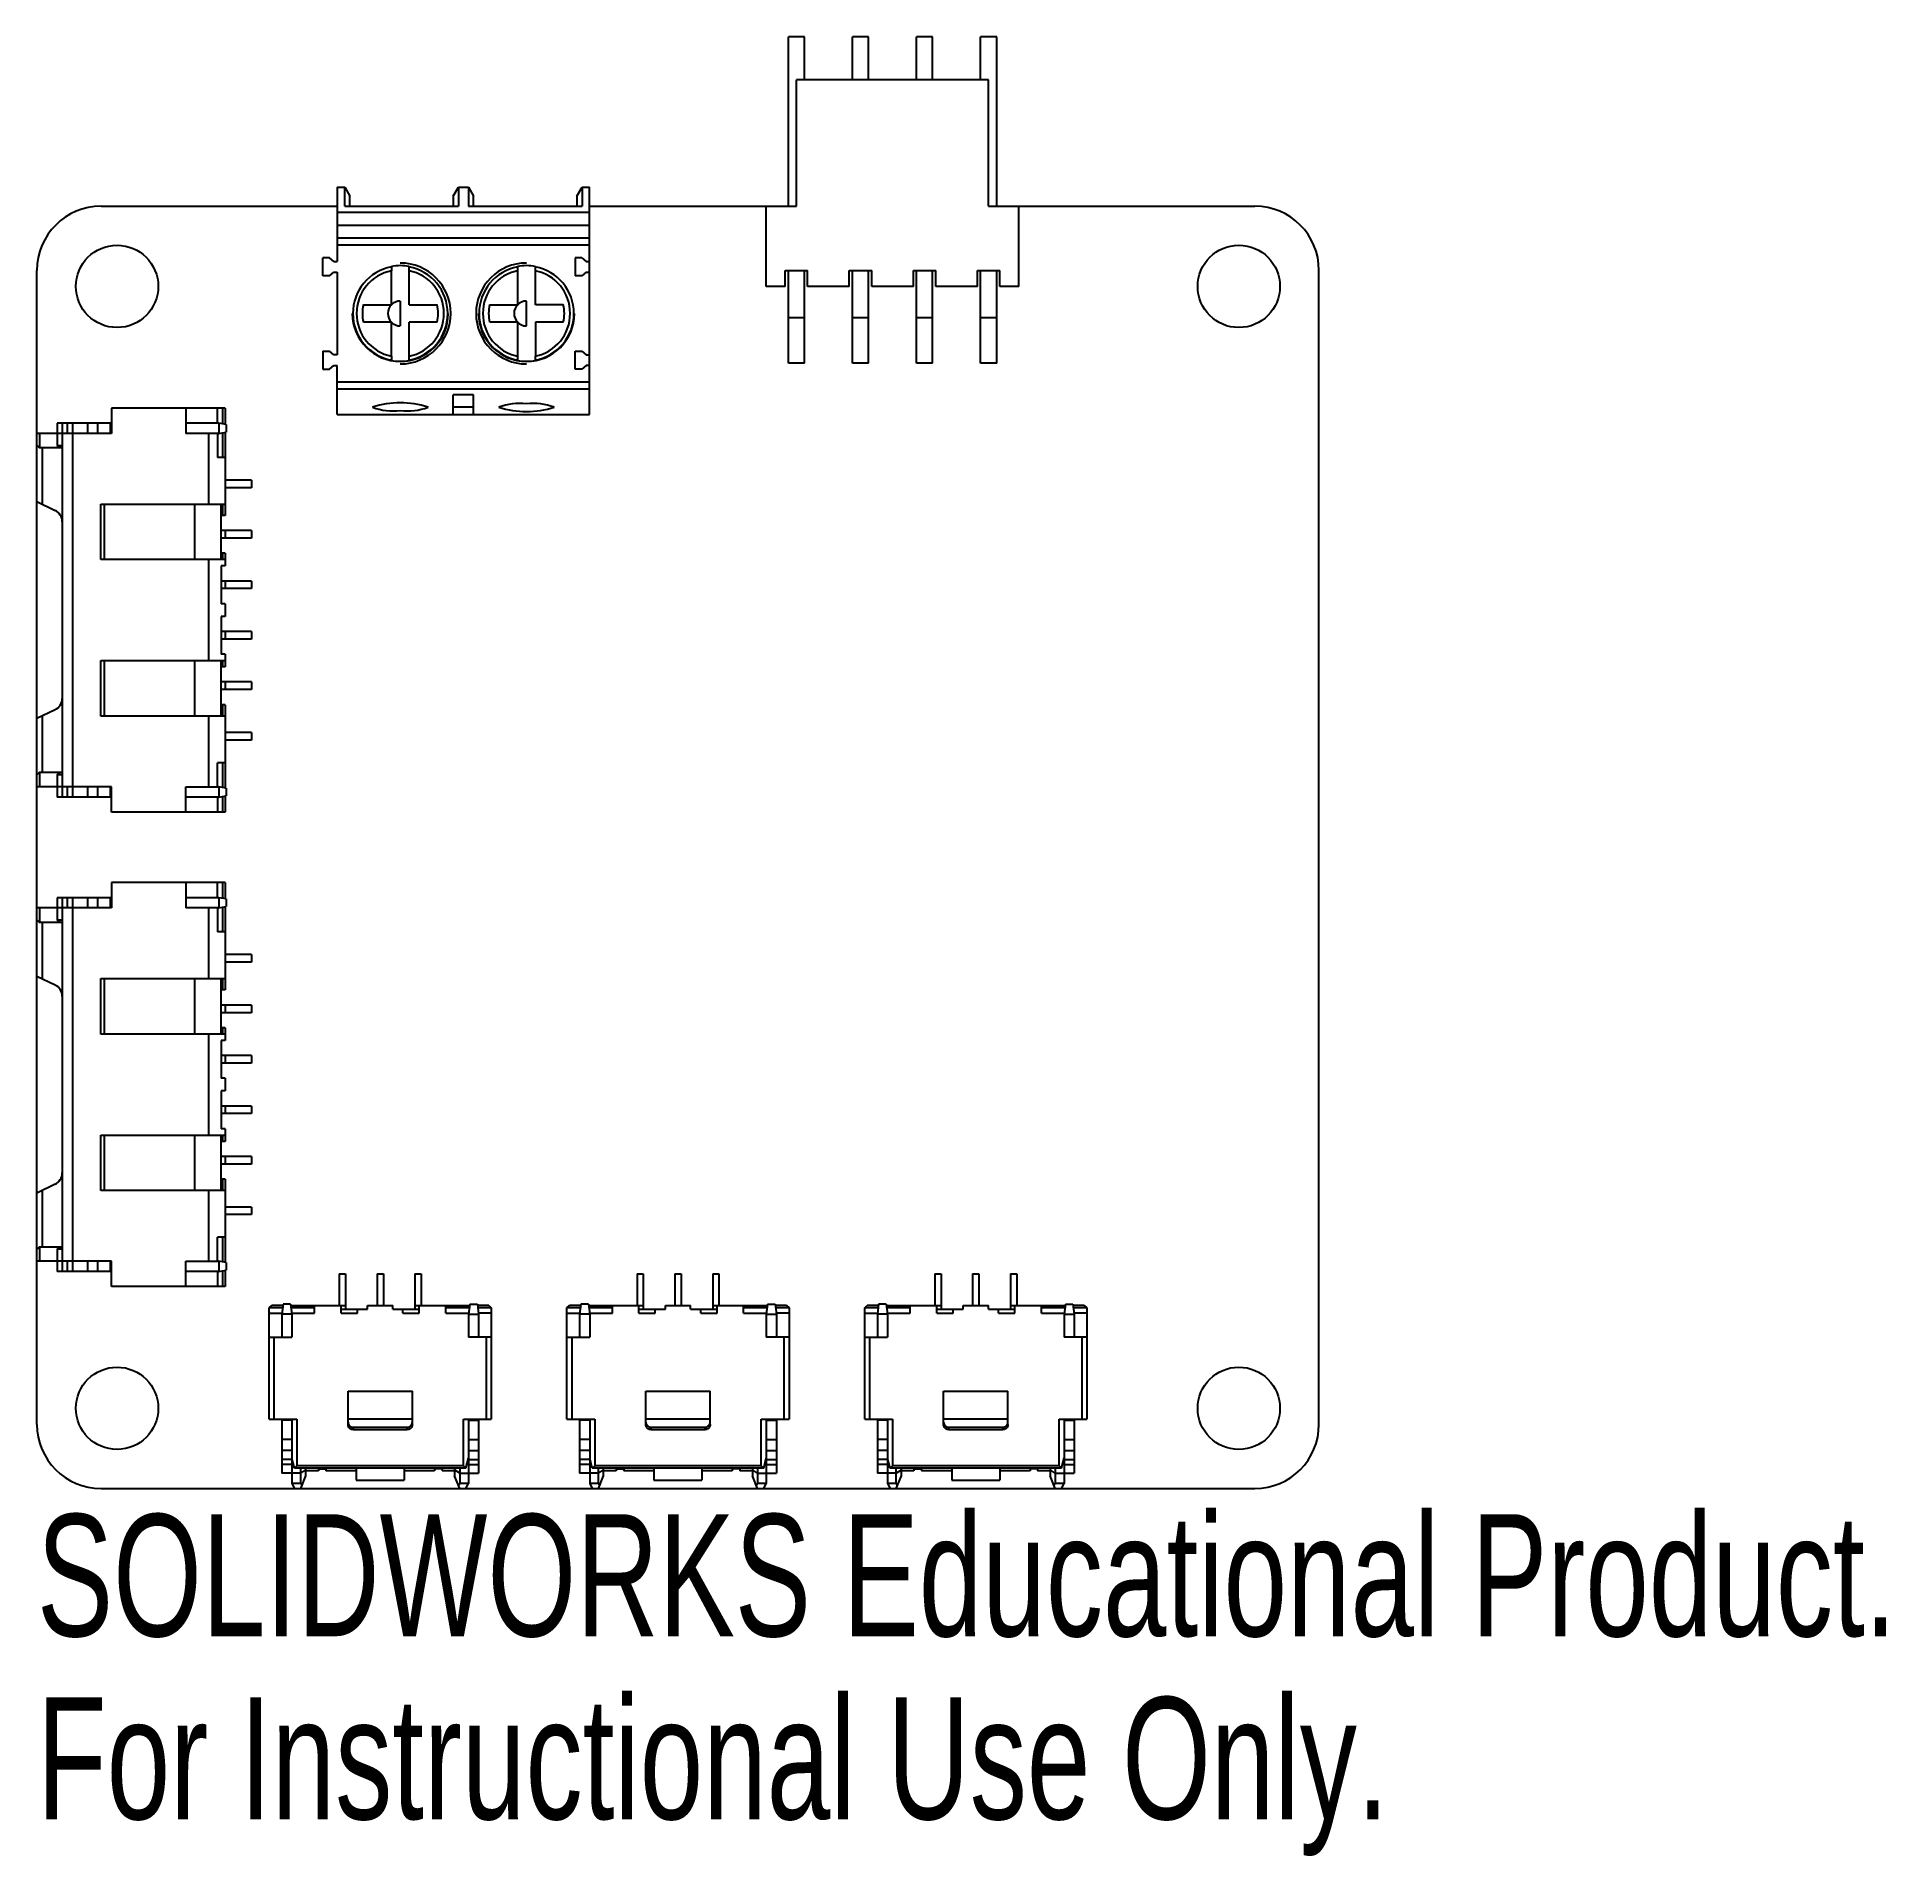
# Model space of a CAD drawing. Header units: inches. Extents: x -0.66 to 2.22, y -3.27 to -0.44.
import ezdxf

# ---------------------------------------------------------------- set-up
doc = ezdxf.new("R2010")
doc.units = ezdxf.units.IN
doc.header["$MEASUREMENT"] = 0
doc.styles.add('SLDTEXTSTYLE0', font='TXT', dxfattribs={"width": 0.7})

msp = doc.modelspace()

# ---------------------------------------------------------------- linework, layer by layer
at = {"color": 7, "linetype": 'Continuous', "lineweight": 25}
for p, q in [((0.5328, -0.4357), (0.5078, -0.4357)), ((0.5078, -0.6997), (0.5078, -0.4357)), ((0.5328, -0.5027), (0.5328, -0.4357)), ((0.6078, -0.5027), (0.6078, -0.4357)), ((0.6328, -0.4357), (0.6078, -0.4357)), ((0.6328, -0.5027), (0.6328, -0.4357)), ((0.7078, -0.5027), (0.7078, -0.4357)), ((0.7328, -0.4357), (0.7078, -0.4357)), ((0.7328, -0.5027), (0.7328, -0.4357)), ((0.8078, -0.5027), (0.8078, -0.4357)), ((0.8328, -0.4357), (0.8078, -0.4357)), ((0.8328, -0.6997), (0.8328, -0.4357)), ((0.5203, -0.6997), (0.5203, -0.5027)), ((0.8203, -0.5027), (0.5203, -0.5027)), ((0.8203, -0.6997), (0.8203, -0.5027)), ((-0.196, -0.6702), (-0.196, -0.7861)), ((-0.196, -0.6702), (-0.1842, -0.6702)), ((-0.1842, -0.6997), (-0.1842, -0.6702)), ((-0.1842, -0.6702), (-0.1763, -0.6838)), ((-0.1763, -0.6997), (-0.1763, -0.6838)), ((-0.0149, -0.6838), (-0.007, -0.6702)), ((-0.0149, -0.6838), (-0.0149, -0.6997)), ((-0.007, -0.6702), (-0.007, -0.6997)), ((-0.007, -0.6702), (0.0087, -0.6702)), ((0.0087, -0.6702), (0.0087, -0.6997)), ((0.0087, -0.6702), (0.0166, -0.6838)), ((0.0166, -0.6997), (0.0166, -0.6838)), ((0.178, -0.6838), (0.1859, -0.6702)), ((0.178, -0.6838), (0.178, -0.6997)), ((0.1859, -0.6702), (0.1859, -0.6997)), ((0.1859, -0.6702), (0.1977, -0.6702)), ((0.1977, -1.0245), (0.1977, -0.6702)), ((-0.5644, -0.6997), (-0.196, -0.6997)), ((-0.196, -0.7088), (0.1977, -0.7088)), ((-0.1842, -0.6997), (-0.007, -0.6997)), ((0.0087, -0.6997), (0.1859, -0.6997)), ((0.1977, -0.6997), (0.5203, -0.6997)), ((0.4733, -0.8247), (0.4733, -0.6997)), ((0.8203, -0.6997), (1.2356, -0.6997)), ((0.8673, -0.8247), (0.8673, -0.6997)), ((-0.196, -0.729), (0.1977, -0.729)), ((-0.196, -0.7489), (0.1977, -0.7489)), ((-0.196, -0.7598), (0.1977, -0.7598)), ((-0.6644, -2.5997), (-0.6644, -0.7997)), ((-0.2184, -0.8083), (-0.2184, -0.7802)), ((-0.2081, -0.7802), (-0.2184, -0.7802)), ((-0.2011, -0.7861), (-0.2081, -0.7802)), ((-0.2081, -0.8083), (-0.2011, -0.8024)), ((-0.2011, -0.7861), (-0.196, -0.7861)), ((-0.2011, -0.8024), (-0.196, -0.8024)), ((-0.196, -0.8024), (-0.196, -0.9317)), ((-0.1114, -0.8533), (-0.1114, -0.8003)), ((-0.0838, -0.8533), (-0.0838, -0.8003)), ((0.0855, -0.8003), (0.0855, -0.8533)), ((0.1131, -0.8533), (0.1131, -0.8003)), ((0.1856, -0.7802), (0.1753, -0.7802)), ((0.1753, -0.7802), (0.1753, -0.8083)), ((0.1856, -0.7802), (0.1926, -0.7861)), ((0.1926, -0.8024), (0.1856, -0.8083)), ((0.1926, -0.7861), (0.1977, -0.7861)), ((0.1926, -0.8024), (0.1977, -0.8024)), ((0.5028, -0.8247), (0.5028, -0.7997)), ((0.5028, -0.7997), (0.5378, -0.7997)), ((0.5078, -0.9447), (0.5078, -0.7997)), ((0.5328, -0.9447), (0.5328, -0.7997)), ((0.5378, -0.8247), (0.5378, -0.7997)), ((0.6028, -0.7997), (0.6378, -0.7997)), ((0.6028, -0.8247), (0.6028, -0.7997)), ((0.6078, -0.9447), (0.6078, -0.7997)), ((0.6328, -0.9447), (0.6328, -0.7997)), ((0.6378, -0.8247), (0.6378, -0.7997)), ((0.7028, -0.7997), (0.7378, -0.7997)), ((0.7028, -0.8247), (0.7028, -0.7997)), ((0.7078, -0.9447), (0.7078, -0.7997)), ((0.7328, -0.9447), (0.7328, -0.7997)), ((0.7378, -0.8247), (0.7378, -0.7997)), ((0.8028, -0.7997), (0.8378, -0.7997)), ((0.8028, -0.8247), (0.8028, -0.7997)), ((0.8078, -0.9447), (0.8078, -0.7997)), ((0.8328, -0.9447), (0.8328, -0.7997)), ((0.8378, -0.8247), (0.8378, -0.7997)), ((1.3356, -2.5997), (1.3356, -0.7997)), ((-0.2081, -0.8083), (-0.2184, -0.8083)), ((0.1856, -0.8083), (0.1753, -0.8083)), ((0.5028, -0.8247), (0.4733, -0.8247)), ((0.6028, -0.8247), (0.5378, -0.8247)), ((0.7028, -0.8247), (0.6378, -0.8247)), ((0.8028, -0.8247), (0.7378, -0.8247)), ((0.8673, -0.8247), (0.8378, -0.8247)), ((-0.155, -0.8533), (-0.1114, -0.8533)), ((-0.0976, -0.8476), (-0.0976, -0.8865)), ((-0.0838, -0.8533), (-0.0401, -0.8533)), ((0.0419, -0.8533), (0.0855, -0.8533)), ((0.0993, -0.8865), (0.0993, -0.8476)), ((0.1567, -0.8533), (0.1131, -0.8533)), ((-0.1716, -0.867), (-0.1723, -0.867)), ((-0.1114, -0.8808), (-0.155, -0.8808)), ((-0.1114, -0.9338), (-0.1114, -0.8808)), ((-0.0838, -0.9338), (-0.0838, -0.8808)), ((-0.0401, -0.8808), (-0.0838, -0.8808)), ((-0.0235, -0.867), (-0.0228, -0.867)), ((0.0252, -0.867), (0.0245, -0.867)), ((0.0855, -0.8808), (0.0419, -0.8808)), ((0.0855, -0.8808), (0.0855, -0.9338)), ((0.1131, -0.8808), (0.1131, -0.9338)), ((0.1567, -0.8808), (0.1131, -0.8808)), ((0.1733, -0.867), (0.174, -0.867)), ((0.5328, -0.8737), (0.5078, -0.8737)), ((0.6328, -0.8737), (0.6078, -0.8737)), ((0.7328, -0.8737), (0.7078, -0.8737)), ((0.8328, -0.8737), (0.8078, -0.8737)), ((-0.2184, -0.9258), (-0.2184, -0.9539)), ((-0.2184, -0.9258), (-0.2081, -0.9258)), ((-0.2011, -0.9317), (-0.2081, -0.9258)), ((-0.2081, -0.9539), (-0.2011, -0.948)), ((-0.196, -0.9317), (-0.2011, -0.9317)), ((-0.2011, -0.948), (-0.196, -0.948)), ((-0.196, -1.0245), (-0.196, -0.948)), ((0.1753, -0.9258), (0.1856, -0.9258)), ((0.1753, -0.9539), (0.1753, -0.9258)), ((0.1856, -0.9258), (0.1926, -0.9317)), ((0.1926, -0.948), (0.1856, -0.9539)), ((0.1926, -0.9317), (0.1977, -0.9317)), ((0.1977, -0.948), (0.1926, -0.948)), ((0.5328, -0.9447), (0.5078, -0.9447)), ((0.6328, -0.9447), (0.6078, -0.9447)), ((0.7328, -0.9447), (0.7078, -0.9447)), ((0.8328, -0.9447), (0.8078, -0.9447)), ((-0.2184, -0.9539), (-0.2081, -0.9539)), ((0.1977, -0.974), (-0.196, -0.974)), ((0.1856, -0.9539), (0.1753, -0.9539)), ((0.1977, -0.9848), (-0.196, -0.9848)), ((0.0166, -0.9938), (-0.0149, -0.9938)), ((-0.0149, -1.0245), (-0.0149, -0.9938)), ((0.0166, -1.0245), (0.0166, -0.9938)), ((-0.5482, -1.0381), (-0.6329, -1.0381)), ((-0.6329, -1.0381), (-0.6329, -1.0728)), ((-0.625, -1.0381), (-0.625, -1.6212)), ((-0.6171, -1.0381), (-0.6171, -1.0541)), ((-0.6092, -1.0381), (-0.6092, -1.6212)), ((-0.5856, -1.0381), (-0.5856, -1.0541)), ((-0.5699, -1.0381), (-0.5699, -1.0541)), ((-0.5502, -1.0381), (-0.5502, -1.0541)), ((-0.5482, -1.0147), (-0.5482, -1.0541)), ((-0.371, -1.0147), (-0.5482, -1.0147)), ((-0.4321, -1.0147), (-0.4321, -1.0541)), ((-0.3809, -1.0381), (-0.4321, -1.0381)), ((-0.3829, -1.0381), (-0.3829, -1.0147)), ((-0.3691, -1.04), (-0.3809, -1.0381)), ((-0.3809, -1.0381), (-0.3809, -1.0541)), ((-0.375, -1.0147), (-0.375, -1.0391)), ((-0.371, -1.0147), (-0.371, -1.0397)), ((-0.196, -1.0245), (0.1977, -1.0245)), ((-0.0149, -1.0127), (0.0166, -1.0127)), ((-0.5482, -1.0541), (-0.6644, -1.0541)), ((-0.6604, -1.0541), (-0.6604, -1.0767)), ((-0.3809, -1.0541), (-0.4321, -1.0541)), ((-0.3966, -1.0541), (-0.3966, -1.1643)), ((-0.3829, -1.0541), (-0.3829, -1.0915)), ((-0.3809, -1.0541), (-0.3691, -1.0521)), ((-0.375, -1.0531), (-0.375, -1.0915)), ((-0.371, -1.0524), (-0.371, -1.182)), ((-0.3691, -1.04), (-0.3691, -1.0521)), ((-0.6644, -1.0728), (-0.6604, -1.0767)), ((-0.625, -1.0767), (-0.6604, -1.0767)), ((-0.6565, -1.0767), (-0.6565, -1.1642)), ((-0.6329, -1.0728), (-0.625, -1.0728)), ((-0.6273, -1.0767), (-0.6329, -1.0728)), ((-0.371, -1.0915), (-0.3829, -1.0915)), ((-0.3297, -1.1269), (-0.371, -1.1269)), ((-0.3297, -1.1387), (-0.371, -1.1387)), ((-0.3297, -1.1269), (-0.3297, -1.1387)), ((-0.6644, -1.1604), (-0.636, -1.1742)), ((-0.5647, -1.2509), (-0.5647, -1.1643)), ((-0.5647, -1.1643), (-0.371, -1.1643)), ((-0.5588, -1.2509), (-0.5588, -1.1643)), ((-0.4183, -1.2509), (-0.4183, -1.1643)), ((-0.377, -1.2509), (-0.377, -1.1643)), ((-0.371, -1.182), (-0.377, -1.182)), ((-0.375, -1.1643), (-0.375, -1.182)), ((-0.3297, -1.2056), (-0.377, -1.2056)), ((-0.371, -1.2056), (-0.371, -1.2174)), ((-0.3297, -1.2056), (-0.3297, -1.2174)), ((-0.3297, -1.2174), (-0.377, -1.2174)), ((-0.371, -1.2509), (-0.5647, -1.2509)), ((-0.3966, -1.2509), (-0.3966, -1.4084)), ((-0.371, -1.2411), (-0.377, -1.2411)), ((-0.371, -1.2607), (-0.377, -1.2607)), ((-0.377, -1.2607), (-0.377, -1.3198)), ((-0.375, -1.2411), (-0.375, -1.2509)), ((-0.371, -1.2411), (-0.371, -1.2607)), ((-0.3297, -1.2844), (-0.377, -1.2844)), ((-0.3297, -1.2962), (-0.377, -1.2962)), ((-0.371, -1.2844), (-0.371, -1.2962)), ((-0.3297, -1.2844), (-0.3297, -1.2962)), ((-0.371, -1.3198), (-0.377, -1.3198)), ((-0.371, -1.3198), (-0.371, -1.3395)), ((-0.371, -1.3395), (-0.377, -1.3395)), ((-0.377, -1.3395), (-0.377, -1.3985)), ((-0.3297, -1.3631), (-0.377, -1.3631)), ((-0.3297, -1.3749), (-0.377, -1.3749)), ((-0.371, -1.3631), (-0.371, -1.3749)), ((-0.3297, -1.3631), (-0.3297, -1.3749)), ((-0.5647, -1.4084), (-0.371, -1.4084)), ((-0.5647, -1.495), (-0.5647, -1.4084)), ((-0.5588, -1.495), (-0.5588, -1.4084)), ((-0.4183, -1.495), (-0.4183, -1.4084)), ((-0.371, -1.3985), (-0.377, -1.3985)), ((-0.377, -1.495), (-0.377, -1.4084)), ((-0.375, -1.4084), (-0.375, -1.4182)), ((-0.371, -1.3985), (-0.371, -1.4182)), ((-0.371, -1.4182), (-0.377, -1.4182)), ((-0.3297, -1.4418), (-0.377, -1.4418)), ((-0.371, -1.4418), (-0.371, -1.4537)), ((-0.3297, -1.4418), (-0.3297, -1.4537)), ((-0.3297, -1.4537), (-0.377, -1.4537)), ((-0.636, -1.4851), (-0.6644, -1.4989)), ((-0.6565, -1.4951), (-0.6565, -1.5826)), ((-0.371, -1.495), (-0.5647, -1.495)), ((-0.3966, -1.495), (-0.3966, -1.6052)), ((-0.371, -1.4773), (-0.377, -1.4773)), ((-0.375, -1.4773), (-0.375, -1.495)), ((-0.371, -1.4773), (-0.371, -1.6069)), ((-0.3297, -1.5206), (-0.371, -1.5206)), ((-0.3297, -1.5206), (-0.3297, -1.5324)), ((-0.3297, -1.5324), (-0.371, -1.5324)), ((-0.6604, -1.5826), (-0.6644, -1.5865)), ((-0.6604, -1.5826), (-0.625, -1.5826)), ((-0.6604, -1.5826), (-0.6604, -1.6052)), ((-0.6329, -1.5865), (-0.6273, -1.5826)), ((-0.371, -1.5678), (-0.3829, -1.5678)), ((-0.3829, -1.6052), (-0.3829, -1.5678)), ((-0.375, -1.5678), (-0.375, -1.6062)), ((-0.5482, -1.6052), (-0.6644, -1.6052)), ((-0.625, -1.5865), (-0.6329, -1.5865)), ((-0.6329, -1.5865), (-0.6329, -1.6212)), ((-0.6171, -1.6052), (-0.6171, -1.6212)), ((-0.5856, -1.6052), (-0.5856, -1.6212)), ((-0.5699, -1.6052), (-0.5699, -1.6212)), ((-0.5502, -1.6052), (-0.5502, -1.6212)), ((-0.5482, -1.6446), (-0.5482, -1.6052)), ((-0.4321, -1.6052), (-0.3809, -1.6052)), ((-0.4321, -1.6446), (-0.4321, -1.6052)), ((-0.3809, -1.6052), (-0.3809, -1.6212)), ((-0.3691, -1.6072), (-0.3809, -1.6052)), ((-0.3691, -1.6072), (-0.3691, -1.6193)), ((-0.5482, -1.6212), (-0.6329, -1.6212)), ((-0.3809, -1.6212), (-0.4321, -1.6212)), ((-0.3829, -1.6212), (-0.3829, -1.6446)), ((-0.3809, -1.6212), (-0.3691, -1.6193)), ((-0.375, -1.6202), (-0.375, -1.6446)), ((-0.371, -1.6196), (-0.371, -1.6446)), ((-0.371, -1.6446), (-0.5482, -1.6446)), ((-0.5482, -1.7548), (-0.5482, -1.7942)), ((-0.371, -1.7548), (-0.5482, -1.7548)), ((-0.4321, -1.7548), (-0.4321, -1.7942)), ((-0.3829, -1.7782), (-0.3829, -1.7548)), ((-0.375, -1.7548), (-0.375, -1.7792)), ((-0.371, -1.7548), (-0.371, -1.7799)), ((-0.5482, -1.7782), (-0.6329, -1.7782)), ((-0.6329, -1.7782), (-0.6329, -1.8129)), ((-0.625, -1.7782), (-0.625, -2.3614)), ((-0.6171, -1.7782), (-0.6171, -1.7942)), ((-0.6092, -1.7782), (-0.6092, -2.3614)), ((-0.5856, -1.7782), (-0.5856, -1.7942)), ((-0.5699, -1.7782), (-0.5699, -1.7942)), ((-0.5502, -1.7782), (-0.5502, -1.7942)), ((-0.3809, -1.7782), (-0.4321, -1.7782)), ((-0.3809, -1.7782), (-0.3809, -1.7942)), ((-0.3691, -1.7802), (-0.3809, -1.7782)), ((-0.3691, -1.7802), (-0.3691, -1.7922)), ((-0.5482, -1.7942), (-0.6644, -1.7942)), ((-0.6644, -1.8129), (-0.6604, -1.8168)), ((-0.6604, -1.7942), (-0.6604, -1.8168)), ((-0.625, -1.8168), (-0.6604, -1.8168)), ((-0.6565, -1.8168), (-0.6565, -1.9043)), ((-0.6329, -1.8129), (-0.625, -1.8129)), ((-0.6273, -1.8168), (-0.6329, -1.8129)), ((-0.3809, -1.7942), (-0.4321, -1.7942)), ((-0.3966, -1.7942), (-0.3966, -1.9044)), ((-0.3829, -1.7942), (-0.3829, -1.8316)), ((-0.3809, -1.7942), (-0.3691, -1.7922)), ((-0.375, -1.7932), (-0.375, -1.8316)), ((-0.371, -1.7926), (-0.371, -1.9222)), ((-0.371, -1.8316), (-0.3829, -1.8316)), ((-0.3297, -1.867), (-0.371, -1.867)), ((-0.3297, -1.867), (-0.3297, -1.8789)), ((-0.6644, -1.9005), (-0.636, -1.9143)), ((-0.3297, -1.8789), (-0.371, -1.8789)), ((-0.5647, -1.9911), (-0.5647, -1.9044)), ((-0.5647, -1.9044), (-0.371, -1.9044)), ((-0.5588, -1.9911), (-0.5588, -1.9044)), ((-0.4183, -1.9911), (-0.4183, -1.9044)), ((-0.377, -1.9911), (-0.377, -1.9044)), ((-0.371, -1.9222), (-0.377, -1.9222)), ((-0.375, -1.9044), (-0.375, -1.9222)), ((-0.3297, -1.9458), (-0.377, -1.9458)), ((-0.3297, -1.9576), (-0.377, -1.9576)), ((-0.371, -1.9458), (-0.371, -1.9576)), ((-0.3297, -1.9458), (-0.3297, -1.9576)), ((-0.371, -1.9812), (-0.377, -1.9812)), ((-0.375, -1.9812), (-0.375, -1.9911)), ((-0.371, -1.9812), (-0.371, -2.0009)), ((-0.371, -1.9911), (-0.5647, -1.9911)), ((-0.3966, -1.9911), (-0.3966, -2.1485)), ((-0.371, -2.0009), (-0.377, -2.0009)), ((-0.377, -2.0009), (-0.377, -2.06)), ((-0.3297, -2.0245), (-0.377, -2.0245)), ((-0.3297, -2.0363), (-0.377, -2.0363)), ((-0.371, -2.0245), (-0.371, -2.0363)), ((-0.3297, -2.0245), (-0.3297, -2.0363)), ((-0.371, -2.06), (-0.377, -2.06)), ((-0.371, -2.06), (-0.371, -2.0796)), ((-0.377, -2.0796), (-0.377, -2.1387)), ((-0.371, -2.0796), (-0.377, -2.0796)), ((-0.3297, -2.1033), (-0.377, -2.1033)), ((-0.371, -2.1033), (-0.371, -2.1151)), ((-0.3297, -2.1033), (-0.3297, -2.1151)), ((-0.3297, -2.1151), (-0.377, -2.1151)), ((-0.5647, -2.2352), (-0.5647, -2.1485)), ((-0.5647, -2.1485), (-0.371, -2.1485)), ((-0.5588, -2.2352), (-0.5588, -2.1485)), ((-0.4183, -2.2352), (-0.4183, -2.1485)), ((-0.371, -2.1387), (-0.377, -2.1387)), ((-0.377, -2.2352), (-0.377, -2.1485)), ((-0.371, -2.1584), (-0.377, -2.1584)), ((-0.375, -2.1485), (-0.375, -2.1584)), ((-0.371, -2.1387), (-0.371, -2.1584)), ((-0.3297, -2.182), (-0.377, -2.182)), ((-0.371, -2.182), (-0.371, -2.1938)), ((-0.3297, -2.182), (-0.3297, -2.1938)), ((-0.3297, -2.1938), (-0.377, -2.1938)), ((-0.371, -2.2174), (-0.377, -2.2174)), ((-0.375, -2.2174), (-0.375, -2.2352)), ((-0.371, -2.2174), (-0.371, -2.347)), ((-0.636, -2.2253), (-0.6644, -2.2391)), ((-0.6565, -2.2353), (-0.6565, -2.3228)), ((-0.371, -2.2352), (-0.5647, -2.2352)), ((-0.3966, -2.2352), (-0.3966, -2.3454)), ((-0.3297, -2.2607), (-0.371, -2.2607)), ((-0.3297, -2.2726), (-0.371, -2.2726)), ((-0.3297, -2.2607), (-0.3297, -2.2726)), ((-0.6604, -2.3228), (-0.6644, -2.3267)), ((-0.6604, -2.3228), (-0.625, -2.3228)), ((-0.6604, -2.3228), (-0.6604, -2.3454)), ((-0.6329, -2.3267), (-0.6273, -2.3228)), ((-0.625, -2.3267), (-0.6329, -2.3267)), ((-0.6329, -2.3267), (-0.6329, -2.3614)), ((-0.3829, -2.3454), (-0.3829, -2.308)), ((-0.371, -2.308), (-0.3829, -2.308)), ((-0.375, -2.308), (-0.375, -2.3464)), ((-0.5482, -2.3454), (-0.6644, -2.3454)), ((-0.5482, -2.3614), (-0.6329, -2.3614)), ((-0.6171, -2.3454), (-0.6171, -2.3614)), ((-0.5856, -2.3454), (-0.5856, -2.3614)), ((-0.5699, -2.3454), (-0.5699, -2.3614)), ((-0.5502, -2.3454), (-0.5502, -2.3614)), ((-0.5482, -2.3848), (-0.5482, -2.3454)), ((-0.4321, -2.3454), (-0.3809, -2.3454)), ((-0.4321, -2.3848), (-0.4321, -2.3454)), ((-0.3809, -2.3614), (-0.4321, -2.3614)), ((-0.3829, -2.3614), (-0.3829, -2.3848)), ((-0.3809, -2.3454), (-0.3809, -2.3614)), ((-0.3691, -2.3474), (-0.3809, -2.3454)), ((-0.3809, -2.3614), (-0.3691, -2.3594)), ((-0.375, -2.3604), (-0.375, -2.3848)), ((-0.371, -2.3597), (-0.371, -2.3848)), ((-0.3691, -2.3474), (-0.3691, -2.3594)), ((-0.1929, -2.3651), (-0.1831, -2.3651)), ((-0.1929, -2.3651), (-0.1929, -2.4143)), ((-0.1831, -2.3651), (-0.1831, -2.4202)), ((-0.1338, -2.3651), (-0.124, -2.3651)), ((-0.1338, -2.3651), (-0.1338, -2.4143)), ((-0.124, -2.3651), (-0.124, -2.4143)), ((-0.0748, -2.3651), (-0.0748, -2.4202)), ((-0.0748, -2.3651), (-0.0649, -2.3651)), ((-0.0649, -2.3651), (-0.0649, -2.4143)), ((0.2717, -2.3651), (0.2815, -2.3651)), ((0.2717, -2.3651), (0.2717, -2.4143)), ((0.2815, -2.3651), (0.2815, -2.4202)), ((0.3307, -2.3651), (0.3406, -2.3651)), ((0.3307, -2.3651), (0.3307, -2.4143)), ((0.3406, -2.3651), (0.3406, -2.4143)), ((0.3898, -2.3651), (0.3898, -2.4202)), ((0.3898, -2.3651), (0.3996, -2.3651)), ((0.3996, -2.3651), (0.3996, -2.4143)), ((0.7362, -2.3651), (0.7461, -2.3651)), ((0.7362, -2.3651), (0.7362, -2.4143)), ((0.7461, -2.3651), (0.7461, -2.4202)), ((0.7953, -2.3651), (0.8051, -2.3651)), ((0.7953, -2.3651), (0.7953, -2.4143)), ((0.8051, -2.3651), (0.8051, -2.4143)), ((0.8543, -2.3651), (0.8543, -2.4202)), ((0.8543, -2.3651), (0.8642, -2.3651)), ((0.8642, -2.3651), (0.8642, -2.4143)), ((-0.371, -2.3848), (-0.5482, -2.3848)), ((-0.3021, -2.4182), (-0.2982, -2.4143)), ((-0.3021, -2.5915), (-0.3021, -2.4182)), ((-0.2812, -2.4182), (-0.3021, -2.4182)), ((-0.2807, -2.4143), (-0.2982, -2.4143)), ((-0.2805, -2.4123), (-0.2825, -2.4281)), ((-0.2687, -2.4123), (-0.2805, -2.4123)), ((-0.2687, -2.4123), (-0.2667, -2.4281)), ((-0.2684, -2.4143), (-0.1831, -2.4143)), ((-0.2313, -2.4182), (-0.2679, -2.4182)), ((-0.2313, -2.4261), (-0.2313, -2.4143)), ((-0.1899, -2.4261), (-0.1899, -2.4143)), ((-0.1899, -2.4202), (-0.1486, -2.4202)), ((-0.1644, -2.4261), (-0.1644, -2.4202)), ((-0.1486, -2.4202), (-0.1486, -2.4143)), ((-0.1486, -2.4143), (-0.1092, -2.4143)), ((-0.1092, -2.4202), (-0.1092, -2.4143)), ((-0.1092, -2.4202), (-0.0679, -2.4202)), ((-0.0935, -2.4261), (-0.0935, -2.4202)), ((-0.0748, -2.4143), (0.0106, -2.4143)), ((-0.0679, -2.4261), (-0.0679, -2.4143)), ((-0.0266, -2.4261), (-0.0266, -2.4143)), ((0.0101, -2.4182), (-0.0266, -2.4182)), ((0.0108, -2.4123), (0.0089, -2.4281)), ((0.0108, -2.4123), (0.0227, -2.4123)), ((0.0227, -2.4123), (0.0246, -2.4281)), ((0.0404, -2.4143), (0.0229, -2.4143)), ((0.0443, -2.4182), (0.0234, -2.4182)), ((0.0404, -2.4143), (0.0443, -2.4182)), ((0.0443, -2.4182), (0.0443, -2.5915)), ((0.1624, -2.4182), (0.1664, -2.4143)), ((0.1624, -2.5915), (0.1624, -2.4182)), ((0.1833, -2.4182), (0.1624, -2.4182)), ((0.1838, -2.4143), (0.1664, -2.4143)), ((0.1841, -2.4123), (0.1821, -2.4281)), ((0.1959, -2.4123), (0.1841, -2.4123)), ((0.1959, -2.4123), (0.1979, -2.4281)), ((0.1961, -2.4143), (0.2815, -2.4143)), ((0.2333, -2.4182), (0.1966, -2.4182)), ((0.2333, -2.4261), (0.2333, -2.4143)), ((0.2746, -2.4261), (0.2746, -2.4143)), ((0.2746, -2.4202), (0.316, -2.4202)), ((0.3002, -2.4261), (0.3002, -2.4202)), ((0.316, -2.4202), (0.316, -2.4143)), ((0.316, -2.4143), (0.3553, -2.4143)), ((0.3553, -2.4202), (0.3553, -2.4143)), ((0.3553, -2.4202), (0.3967, -2.4202)), ((0.3711, -2.4261), (0.3711, -2.4202)), ((0.3898, -2.4143), (0.4752, -2.4143)), ((0.3967, -2.4261), (0.3967, -2.4143)), ((0.438, -2.4261), (0.438, -2.4143)), ((0.4747, -2.4182), (0.438, -2.4182)), ((0.4754, -2.4123), (0.4734, -2.4281)), ((0.4754, -2.4123), (0.4872, -2.4123)), ((0.4872, -2.4123), (0.4892, -2.4281)), ((0.5049, -2.4143), (0.4875, -2.4143)), ((0.5089, -2.4182), (0.488, -2.4182)), ((0.5049, -2.4143), (0.5089, -2.4182)), ((0.5089, -2.4182), (0.5089, -2.5915)), ((0.627, -2.4182), (0.6309, -2.4143)), ((0.627, -2.5915), (0.627, -2.4182)), ((0.6479, -2.4182), (0.627, -2.4182)), ((0.6484, -2.4143), (0.6309, -2.4143)), ((0.6486, -2.4123), (0.6467, -2.4281)), ((0.6604, -2.4123), (0.6486, -2.4123)), ((0.6604, -2.4123), (0.6624, -2.4281)), ((0.6607, -2.4143), (0.7461, -2.4143)), ((0.6979, -2.4182), (0.6612, -2.4182)), ((0.6979, -2.4261), (0.6979, -2.4143)), ((0.7392, -2.4261), (0.7392, -2.4143)), ((0.7392, -2.4202), (0.7805, -2.4202)), ((0.7648, -2.4261), (0.7648, -2.4202)), ((0.7805, -2.4202), (0.7805, -2.4143)), ((0.7805, -2.4143), (0.8199, -2.4143)), ((0.8199, -2.4202), (0.8199, -2.4143)), ((0.8199, -2.4202), (0.8612, -2.4202)), ((0.8356, -2.4261), (0.8356, -2.4202)), ((0.8543, -2.4143), (0.9397, -2.4143)), ((0.8612, -2.4261), (0.8612, -2.4143)), ((0.9026, -2.4261), (0.9026, -2.4143)), ((0.9392, -2.4182), (0.9026, -2.4182)), ((0.94, -2.4123), (0.938, -2.4281)), ((0.94, -2.4123), (0.9518, -2.4123)), ((0.9518, -2.4123), (0.9538, -2.4281)), ((0.9695, -2.4143), (0.952, -2.4143)), ((0.9734, -2.4182), (0.9525, -2.4182)), ((0.9695, -2.4143), (0.9734, -2.4182)), ((0.9734, -2.4182), (0.9734, -2.5915)), ((-0.3021, -2.4261), (-0.2822, -2.4261)), ((-0.2667, -2.4281), (-0.2825, -2.4281)), ((-0.2825, -2.4281), (-0.2825, -2.4635)), ((-0.267, -2.4261), (-0.2313, -2.4261)), ((-0.2667, -2.4261), (-0.2667, -2.4635)), ((-0.1899, -2.4261), (-0.1644, -2.4261)), ((-0.0935, -2.4261), (-0.0679, -2.4261)), ((-0.0266, -2.4261), (0.0091, -2.4261)), ((0.0089, -2.4261), (0.0089, -2.4635)), ((0.0089, -2.4281), (0.0246, -2.4281)), ((0.0443, -2.4261), (0.0244, -2.4261)), ((0.0246, -2.4281), (0.0246, -2.4635)), ((0.1624, -2.4261), (0.1823, -2.4261)), ((0.1979, -2.4281), (0.1821, -2.4281)), ((0.1821, -2.4281), (0.1821, -2.4635)), ((0.1976, -2.4261), (0.2333, -2.4261)), ((0.1979, -2.4261), (0.1979, -2.4635)), ((0.2746, -2.4261), (0.3002, -2.4261)), ((0.3711, -2.4261), (0.3967, -2.4261)), ((0.438, -2.4261), (0.4737, -2.4261)), ((0.4734, -2.4261), (0.4734, -2.4635)), ((0.4734, -2.4281), (0.4892, -2.4281)), ((0.5089, -2.4261), (0.4889, -2.4261)), ((0.4892, -2.4281), (0.4892, -2.4635)), ((0.627, -2.4261), (0.6469, -2.4261)), ((0.6624, -2.4281), (0.6467, -2.4281)), ((0.6467, -2.4281), (0.6467, -2.4635)), ((0.6622, -2.4261), (0.6979, -2.4261)), ((0.6624, -2.4261), (0.6624, -2.4635)), ((0.7392, -2.4261), (0.7648, -2.4261)), ((0.8356, -2.4261), (0.8612, -2.4261)), ((0.9026, -2.4261), (0.9383, -2.4261)), ((0.938, -2.4261), (0.938, -2.4635)), ((0.938, -2.4281), (0.9538, -2.4281)), ((0.9734, -2.4261), (0.9535, -2.4261)), ((0.9538, -2.4281), (0.9538, -2.4635)), ((-0.3021, -2.4635), (-0.2667, -2.4635)), ((-0.2943, -2.5915), (-0.2943, -2.4635)), ((0.0443, -2.4635), (0.0089, -2.4635)), ((0.0364, -2.4635), (0.0364, -2.5915)), ((0.1624, -2.4635), (0.1979, -2.4635)), ((0.1703, -2.5915), (0.1703, -2.4635)), ((0.5089, -2.4635), (0.4734, -2.4635)), ((0.501, -2.4635), (0.501, -2.5915)), ((0.627, -2.4635), (0.6624, -2.4635)), ((0.6349, -2.5915), (0.6349, -2.4635)), ((0.9734, -2.4635), (0.938, -2.4635)), ((0.9656, -2.4635), (0.9656, -2.5915)), ((-0.1791, -2.5481), (-0.0787, -2.5481)), ((-0.1791, -2.6001), (-0.1791, -2.5481)), ((-0.0787, -2.6001), (-0.0787, -2.5481)), ((0.2854, -2.5481), (0.3858, -2.5481)), ((0.2854, -2.6001), (0.2854, -2.5481)), ((0.3858, -2.6001), (0.3858, -2.5481)), ((0.75, -2.5481), (0.8504, -2.5481)), ((0.75, -2.6001), (0.75, -2.5481)), ((0.8504, -2.6001), (0.8504, -2.5481)), ((-0.3021, -2.5915), (-0.2588, -2.5915)), ((-0.2825, -2.5915), (-0.2825, -2.6761)), ((-0.2667, -2.5934), (-0.2825, -2.5934)), ((-0.2667, -2.5915), (-0.2667, -2.6918)), ((-0.2588, -2.5915), (-0.2588, -2.6643)), ((-0.0787, -2.5915), (-0.1791, -2.5915)), ((0.001, -2.5915), (0.0443, -2.5915)), ((0.001, -2.6643), (0.001, -2.5915)), ((0.0089, -2.5915), (0.0089, -2.6918)), ((0.0089, -2.5934), (0.0246, -2.5934)), ((0.0246, -2.5915), (0.0246, -2.6761)), ((0.1624, -2.5915), (0.2057, -2.5915)), ((0.1821, -2.5915), (0.1821, -2.6761)), ((0.1979, -2.5934), (0.1821, -2.5934)), ((0.1979, -2.5915), (0.1979, -2.6918)), ((0.2057, -2.5915), (0.2057, -2.6643)), ((0.3858, -2.5915), (0.2854, -2.5915)), ((0.4656, -2.5915), (0.5089, -2.5915)), ((0.4656, -2.6643), (0.4656, -2.5915)), ((0.4734, -2.5915), (0.4734, -2.6918)), ((0.4734, -2.5934), (0.4892, -2.5934)), ((0.4892, -2.5915), (0.4892, -2.6761)), ((0.627, -2.5915), (0.6703, -2.5915)), ((0.6467, -2.5915), (0.6467, -2.6761)), ((0.6624, -2.5934), (0.6467, -2.5934)), ((0.6624, -2.5915), (0.6624, -2.6918)), ((0.6703, -2.5915), (0.6703, -2.6643)), ((0.8504, -2.5915), (0.75, -2.5915)), ((0.9301, -2.5915), (0.9734, -2.5915)), ((0.9301, -2.6643), (0.9301, -2.5915)), ((0.938, -2.5915), (0.938, -2.6918)), ((0.938, -2.5934), (0.9538, -2.5934)), ((0.9538, -2.5915), (0.9538, -2.6761)), ((-0.2667, -2.6233), (-0.2825, -2.6233)), ((-0.1712, -2.6041), (-0.1712, -2.608)), ((-0.1712, -2.6041), (-0.0866, -2.6041)), ((-0.1712, -2.608), (-0.0866, -2.608)), ((-0.0866, -2.608), (-0.0866, -2.6041)), ((0.0089, -2.6233), (0.0246, -2.6233)), ((0.1979, -2.6233), (0.1821, -2.6233)), ((0.2933, -2.6041), (0.2933, -2.608)), ((0.2933, -2.6041), (0.378, -2.6041)), ((0.2933, -2.608), (0.378, -2.608)), ((0.378, -2.608), (0.378, -2.6041)), ((0.4734, -2.6233), (0.4892, -2.6233)), ((0.6624, -2.6233), (0.6467, -2.6233)), ((0.7579, -2.6041), (0.7579, -2.608)), ((0.7579, -2.6041), (0.8425, -2.6041)), ((0.7579, -2.608), (0.8425, -2.608)), ((0.8425, -2.608), (0.8425, -2.6041)), ((0.938, -2.6233), (0.9538, -2.6233)), ((-0.2667, -2.6407), (-0.2825, -2.6407)), ((-0.2628, -2.6682), (-0.2667, -2.6525)), ((0.0049, -2.6682), (0.0089, -2.6525)), ((0.0089, -2.6407), (0.0246, -2.6407)), ((0.1979, -2.6407), (0.1821, -2.6407)), ((0.2018, -2.6682), (0.1979, -2.6525)), ((0.4695, -2.6682), (0.4734, -2.6525)), ((0.4734, -2.6407), (0.4892, -2.6407)), ((0.6624, -2.6407), (0.6467, -2.6407)), ((0.6664, -2.6682), (0.6624, -2.6525)), ((0.9341, -2.6682), (0.938, -2.6525)), ((0.938, -2.6407), (0.9538, -2.6407)), ((-0.2667, -2.6544), (-0.2825, -2.6544)), ((-0.2667, -2.6623), (-0.2825, -2.6623)), ((-0.2529, -2.6761), (-0.2825, -2.6761)), ((-0.2588, -2.6643), (-0.2628, -2.6682)), ((0.0049, -2.6682), (-0.2628, -2.6682)), ((0.001, -2.6643), (-0.2588, -2.6643)), ((-0.2529, -2.6918), (-0.2529, -2.6682)), ((-0.2529, -2.6761), (-0.2451, -2.6704)), ((-0.2529, -2.6997), (-0.2451, -2.68)), ((-0.2451, -2.68), (-0.2451, -2.6682)), ((-0.2254, -2.6722), (-0.2451, -2.6722)), ((-0.2254, -2.6682), (-0.2254, -2.6722)), ((-0.2254, -2.669), (-0.2136, -2.669)), ((-0.2136, -2.6682), (-0.2136, -2.6722)), ((-0.1663, -2.6722), (-0.2136, -2.6722)), ((-0.1663, -2.6682), (-0.1663, -2.6869)), ((-0.0915, -2.6682), (-0.0915, -2.6869)), ((-0.0443, -2.6722), (-0.0915, -2.6722)), ((-0.0443, -2.6682), (-0.0443, -2.6722)), ((-0.0325, -2.669), (-0.0443, -2.669)), ((-0.0325, -2.6682), (-0.0325, -2.6722)), ((-0.0128, -2.6722), (-0.0325, -2.6722)), ((-0.0128, -2.6682), (-0.0128, -2.68)), ((-0.0049, -2.6761), (-0.0128, -2.6704)), ((-0.0049, -2.6997), (-0.0128, -2.68)), ((-0.0049, -2.6682), (-0.0049, -2.6918)), ((-0.0049, -2.6761), (0.0246, -2.6761)), ((0.0049, -2.6682), (0.001, -2.6643)), ((0.0089, -2.6544), (0.0246, -2.6544)), ((0.0089, -2.6623), (0.0246, -2.6623)), ((0.1979, -2.6544), (0.1821, -2.6544)), ((0.1979, -2.6623), (0.1821, -2.6623)), ((0.2116, -2.6761), (0.1821, -2.6761)), ((0.2057, -2.6643), (0.2018, -2.6682)), ((0.4695, -2.6682), (0.2018, -2.6682)), ((0.4656, -2.6643), (0.2057, -2.6643)), ((0.2116, -2.6918), (0.2116, -2.6682)), ((0.2116, -2.6761), (0.2195, -2.6704)), ((0.2116, -2.6997), (0.2195, -2.68)), ((0.2195, -2.68), (0.2195, -2.6682)), ((0.2392, -2.6722), (0.2195, -2.6722)), ((0.2392, -2.6682), (0.2392, -2.6722)), ((0.2392, -2.669), (0.251, -2.669)), ((0.251, -2.6682), (0.251, -2.6722)), ((0.2982, -2.6722), (0.251, -2.6722)), ((0.2982, -2.6682), (0.2982, -2.6869)), ((0.373, -2.6682), (0.373, -2.6869)), ((0.4203, -2.6722), (0.373, -2.6722)), ((0.4203, -2.6682), (0.4203, -2.6722)), ((0.4321, -2.669), (0.4203, -2.669)), ((0.4321, -2.6682), (0.4321, -2.6722)), ((0.4518, -2.6722), (0.4321, -2.6722)), ((0.4518, -2.6682), (0.4518, -2.68)), ((0.4597, -2.6761), (0.4518, -2.6704)), ((0.4597, -2.6997), (0.4518, -2.68)), ((0.4597, -2.6682), (0.4597, -2.6918)), ((0.4597, -2.6761), (0.4892, -2.6761)), ((0.4695, -2.6682), (0.4656, -2.6643)), ((0.4734, -2.6544), (0.4892, -2.6544)), ((0.4734, -2.6623), (0.4892, -2.6623)), ((0.6624, -2.6544), (0.6467, -2.6544)), ((0.6624, -2.6623), (0.6467, -2.6623)), ((0.6762, -2.6761), (0.6467, -2.6761)), ((0.6703, -2.6643), (0.6664, -2.6682)), ((0.9341, -2.6682), (0.6664, -2.6682)), ((0.9301, -2.6643), (0.6703, -2.6643)), ((0.6762, -2.6918), (0.6762, -2.6682)), ((0.6762, -2.6761), (0.6841, -2.6704)), ((0.6762, -2.6997), (0.6841, -2.68)), ((0.6841, -2.68), (0.6841, -2.6682)), ((0.7038, -2.6722), (0.6841, -2.6722)), ((0.7038, -2.6682), (0.7038, -2.6722)), ((0.7038, -2.669), (0.7156, -2.669)), ((0.7156, -2.6682), (0.7156, -2.6722)), ((0.7628, -2.6722), (0.7156, -2.6722)), ((0.7628, -2.6682), (0.7628, -2.6869)), ((0.8376, -2.6682), (0.8376, -2.6869)), ((0.8849, -2.6722), (0.8376, -2.6722)), ((0.8849, -2.6682), (0.8849, -2.6722)), ((0.8967, -2.669), (0.8849, -2.669)), ((0.8967, -2.6682), (0.8967, -2.6722)), ((0.9164, -2.6722), (0.8967, -2.6722)), ((0.9164, -2.6682), (0.9164, -2.68)), ((0.9242, -2.6761), (0.9164, -2.6704)), ((0.9242, -2.6997), (0.9164, -2.68)), ((0.9242, -2.6682), (0.9242, -2.6918)), ((0.9242, -2.6761), (0.9538, -2.6761)), ((0.9341, -2.6682), (0.9301, -2.6643)), ((0.938, -2.6544), (0.9538, -2.6544)), ((0.938, -2.6623), (0.9538, -2.6623)), ((-0.5644, -2.6997), (1.2356, -2.6997)), ((-0.2667, -2.6918), (-0.2628, -2.6997)), ((-0.2529, -2.6918), (-0.2667, -2.6918)), ((-0.2529, -2.6918), (-0.2511, -2.6951)), ((-0.1663, -2.6869), (-0.0915, -2.6869)), ((-0.0068, -2.6951), (-0.0049, -2.6918)), ((0.0089, -2.6918), (-0.0049, -2.6918)), ((0.0049, -2.6997), (0.0089, -2.6918)), ((0.2116, -2.6918), (0.1979, -2.6918)), ((0.1979, -2.6918), (0.2018, -2.6997)), ((0.2116, -2.6918), (0.2135, -2.6951)), ((0.2982, -2.6869), (0.373, -2.6869)), ((0.4578, -2.6951), (0.4597, -2.6918)), ((0.4734, -2.6918), (0.4597, -2.6918)), ((0.4695, -2.6997), (0.4734, -2.6918)), ((0.6624, -2.6918), (0.6664, -2.6997)), ((0.6762, -2.6918), (0.6624, -2.6918)), ((0.6762, -2.6918), (0.6781, -2.6951)), ((0.7628, -2.6869), (0.8376, -2.6869)), ((0.9224, -2.6951), (0.9242, -2.6918)), ((0.938, -2.6918), (0.9242, -2.6918)), ((0.9341, -2.6997), (0.938, -2.6918))]:
    msp.add_line(p, q, dxfattribs=at)
for centre in [(-0.5394, -0.8247), (1.2106, -0.8247), (-0.5394, -2.5747), (1.2106, -2.5747)]:
    msp.add_circle(centre, 0.0642, dxfattribs=at)
for centre, radius, start, end in [((-0.5644, -0.7997), 0.1, 90, 180), ((1.2356, -0.7997), 0.1, 0, 90), ((-0.0976, -0.867), 0.074, 100.7265, 259.2735), ((-0.0976, -0.867), 0.0681, 101.6686, 258.3314), ((-0.0976, -0.867), 0.0746, 79.3587, 100.6413), ((-0.0976, -0.867), 0.0787, 270, 90), ((-0.0976, -0.867), 0.074, 280.7265, 79.2735), ((-0.0976, -0.867), 0.0681, 281.6686, 78.3314), ((0.0993, -0.867), 0.0787, 90, 270), ((0.0993, -0.867), 0.074, 100.7265, 259.2735), ((0.0993, -0.867), 0.0681, 101.6686, 258.3314), ((0.0993, -0.867), 0.0746, 79.3587, 100.6413), ((0.0993, -0.867), 0.074, 280.7265, 79.2735), ((0.0993, -0.867), 0.0681, 281.6686, 78.3314), ((-0.0976, -0.867), 0.0591, 166.5066, 193.4934), ((-0.0976, -0.867), 0.0194, 90, 270), ((-0.0976, -0.867), 0.0591, 346.5066, 13.4934), ((0.0993, -0.867), 0.0591, 166.5066, 193.4934), ((0.0993, -0.867), 0.0194, 90, 270), ((0.0993, -0.867), 0.0591, 346.5066, 13.4934), ((-0.0976, -0.867), 0.0748, 180, 0), ((0.0993, -0.867), 0.0748, 180, 0), ((-0.0976, -0.867), 0.0746, 259.3587, 280.6413), ((0.0993, -0.867), 0.0746, 259.3587, 280.6413), ((-0.0976, -1.1488), 0.1424, 72.2956, 107.7044), ((0.0886, -1.1), 0.0928, 83.4002, 110.5998), ((0.1099, -1.1), 0.0928, 69.4002, 96.5998), ((-0.1082, -0.9263), 0.0928, 249.4002, 276.5998), ((-0.0873, -0.9228), 0.0963, 263.9033, 290.0967), ((0.0993, -0.8808), 0.1392, 251.8786, 288.1214), ((-0.6447, -1.1918), 0.0197, 359.9999, 64.0108), ((-0.6447, -1.4674), 0.0197, 295.9892, 360), ((-0.6447, -1.932), 0.0197, 359.9999, 64.0108), ((-0.6447, -2.2076), 0.0197, 295.9892, 360), ((-0.5644, -2.5997), 0.1, 180, 270), ((1.2356, -2.5997), 0.1, 270, 0)]:
    msp.add_arc(centre, radius, start, end, dxfattribs=at)
for points, knots in [([(-0.1114, -0.7943), (-0.1114, -0.7943), (-0.1114, -0.795), (-0.1114, -0.7972), (-0.1114, -0.7988), (-0.1114, -0.8003)], [0, 0, 0, 0, 0.5, 0.5, 1, 1, 1, 1]), ([(-0.0838, -0.8003), (-0.0838, -0.7988), (-0.0838, -0.7972), (-0.0838, -0.795), (-0.0838, -0.7943), (-0.0838, -0.7943)], [0, 0, 0, 0, 0.5, 0.5, 1, 1, 1, 1]), ([(0.0855, -0.7943), (0.0855, -0.7943), (0.0855, -0.795), (0.0855, -0.7972), (0.0855, -0.7988), (0.0855, -0.8003)], [0, 0, 0, 0, 0.5, 0.5, 1, 1, 1, 1]), ([(0.1131, -0.8003), (0.1131, -0.7988), (0.1131, -0.7972), (0.1131, -0.795), (0.1131, -0.7943), (0.1131, -0.7943)], [0, 0, 0, 0, 0.5, 0.5, 1, 1, 1, 1]), ([(-0.1114, -0.9338), (-0.1114, -0.9353), (-0.1114, -0.9369), (-0.1114, -0.9391), (-0.1114, -0.9398), (-0.1114, -0.9398)], [0, 0, 0, 0, 0.5, 0.5, 1, 1, 1, 1]), ([(-0.0838, -0.9398), (-0.0838, -0.9398), (-0.0838, -0.9391), (-0.0838, -0.9369), (-0.0838, -0.9353), (-0.0838, -0.9338)], [0, 0, 0, 0, 0.5, 0.5, 1, 1, 1, 1]), ([(0.0855, -0.9338), (0.0855, -0.9353), (0.0855, -0.9369), (0.0855, -0.9391), (0.0855, -0.9398), (0.0855, -0.9398)], [0, 0, 0, 0, 0.5, 0.5, 1, 1, 1, 1]), ([(0.1131, -0.9398), (0.1131, -0.9398), (0.1131, -0.9391), (0.1131, -0.9369), (0.1131, -0.9353), (0.1131, -0.9338)], [0, 0, 0, 0, 0.5, 0.5, 1, 1, 1, 1]), ([(-0.1791, -2.5961), (-0.1791, -2.5967), (-0.179, -2.5978), (-0.1783, -2.5998), (-0.1769, -2.6019), (-0.1749, -2.6033), (-0.1729, -2.604), (-0.1718, -2.604), (-0.1712, -2.6041)], [0, 0, 0, 0, 0.134865, 0.270628, 0.500355, 0.729782, 0.862803, 1, 1, 1, 1]), ([(-0.1712, -2.608), (-0.1718, -2.608), (-0.1729, -2.6079), (-0.1749, -2.6072), (-0.1769, -2.6058), (-0.1783, -2.6037), (-0.179, -2.6018), (-0.1791, -2.6006), (-0.1791, -2.6001)], [0, 0, 0, 0, 0.134573, 0.270116, 0.499541, 0.729271, 0.862495, 1, 1, 1, 1]), ([(-0.0866, -2.6041), (-0.086, -2.604), (-0.0849, -2.604), (-0.083, -2.6033), (-0.0809, -2.6019), (-0.0795, -2.5998), (-0.0788, -2.5978), (-0.0788, -2.5967), (-0.0787, -2.5961)], [0, 0, 0, 0, 0.134573, 0.270116, 0.499541, 0.729271, 0.862495, 1, 1, 1, 1]), ([(-0.0787, -2.6001), (-0.0788, -2.6006), (-0.0788, -2.6017), (-0.0795, -2.6037), (-0.0809, -2.6058), (-0.083, -2.6072), (-0.0849, -2.6079), (-0.086, -2.608), (-0.0866, -2.608)], [0, 0, 0, 0, 0.134865, 0.270628, 0.500355, 0.729782, 0.862803, 1, 1, 1, 1]), ([(0.2854, -2.5961), (0.2855, -2.5967), (0.2856, -2.5978), (0.2862, -2.5998), (0.2876, -2.6019), (0.2897, -2.6033), (0.2916, -2.604), (0.2928, -2.604), (0.2933, -2.6041)], [0, 0, 0, 0, 0.134865, 0.270628, 0.500355, 0.729782, 0.862803, 1, 1, 1, 1]), ([(0.2933, -2.608), (0.2928, -2.608), (0.2917, -2.6079), (0.2897, -2.6072), (0.2876, -2.6058), (0.2862, -2.6037), (0.2855, -2.6018), (0.2855, -2.6006), (0.2854, -2.6001)], [0, 0, 0, 0, 0.134573, 0.270116, 0.499541, 0.729271, 0.862495, 1, 1, 1, 1]), ([(0.378, -2.6041), (0.3785, -2.604), (0.3796, -2.604), (0.3816, -2.6033), (0.3837, -2.6019), (0.3851, -2.5998), (0.3858, -2.5978), (0.3858, -2.5967), (0.3858, -2.5961)], [0, 0, 0, 0, 0.134573, 0.270116, 0.499541, 0.729271, 0.862495, 1, 1, 1, 1]), ([(0.3858, -2.6001), (0.3858, -2.6006), (0.3857, -2.6017), (0.3851, -2.6037), (0.3837, -2.6058), (0.3816, -2.6072), (0.3797, -2.6079), (0.3785, -2.608), (0.378, -2.608)], [0, 0, 0, 0, 0.1348648, 0.2706279, 0.5003553, 0.7297819, 0.8628025, 1, 1, 1, 1]), ([(0.75, -2.5961), (0.7501, -2.5967), (0.7501, -2.5978), (0.7508, -2.5998), (0.7522, -2.6019), (0.7542, -2.6033), (0.7562, -2.604), (0.7573, -2.604), (0.7579, -2.6041)], [0, 0, 0, 0, 0.1348648, 0.2706279, 0.5003553, 0.7297819, 0.8628025, 1, 1, 1, 1]), ([(0.7579, -2.608), (0.7573, -2.608), (0.7562, -2.6079), (0.7543, -2.6072), (0.7522, -2.6058), (0.7508, -2.6037), (0.7501, -2.6018), (0.75, -2.6006), (0.75, -2.6001)], [0, 0, 0, 0, 0.134573, 0.270116, 0.499541, 0.729271, 0.862495, 1, 1, 1, 1]), ([(0.8425, -2.6041), (0.8431, -2.604), (0.8442, -2.604), (0.8462, -2.6033), (0.8482, -2.6019), (0.8496, -2.5998), (0.8503, -2.5978), (0.8504, -2.5967), (0.8504, -2.5961)], [0, 0, 0, 0, 0.134573, 0.270116, 0.499541, 0.729271, 0.862495, 1, 1, 1, 1]), ([(0.8504, -2.6001), (0.8504, -2.6006), (0.8503, -2.6017), (0.8496, -2.6037), (0.8482, -2.6058), (0.8462, -2.6072), (0.8442, -2.6079), (0.8431, -2.608), (0.8425, -2.608)], [0, 0, 0, 0, 0.134865, 0.270628, 0.500355, 0.729782, 0.862803, 1, 1, 1, 1])]:
    msp.add_open_spline(points, degree=3, knots=knots, dxfattribs=at)

# ---------------------------------------------------------------- texts
at = {"color": 7, "linetype": 'Continuous', "char_height": 0.1903, "attachment_point": 1, "style": 'SLDTEXTSTYLE0'}
for s, insert in [('SOLIDWORKS Educational Product.', (-0.6644, -2.7399)), ('For Instructional Use Only.', (-0.6644, -3.0253))]:
    msp.add_mtext(s, dxfattribs=dict(at, insert=insert))

doc.saveas('drawing.dxf')
